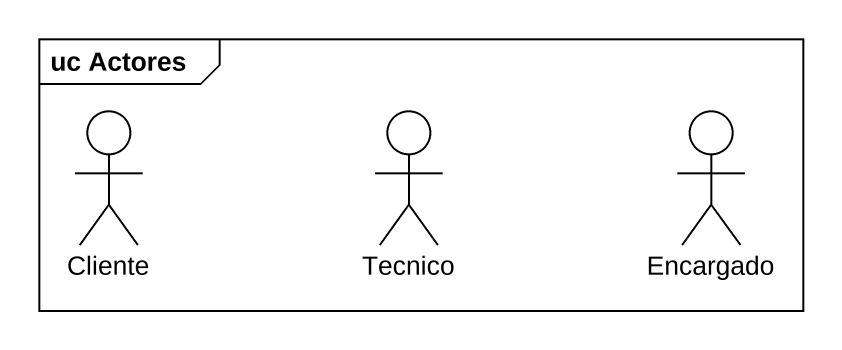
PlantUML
@startuml
mainframe uc Actores
actor Cliente
actor Tecnico
actor Encargado
@enduml
